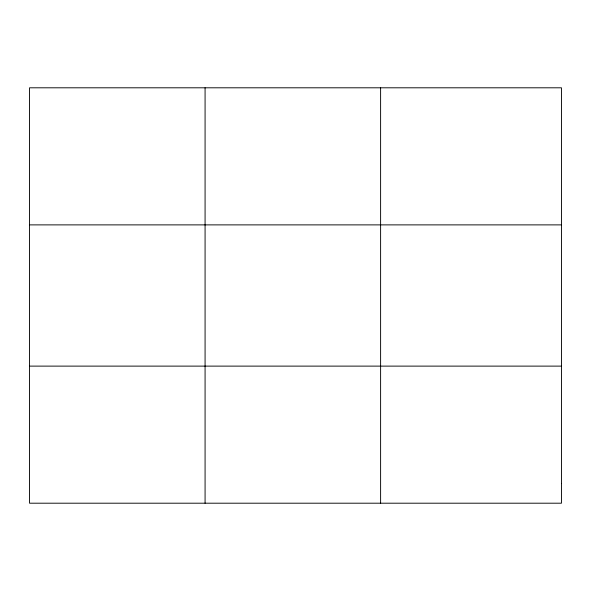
<?xml version="1.0" encoding="UTF-8"?>
<svg xmlns="http://www.w3.org/2000/svg" width="591" height="591" viewBox="0 0 591 591"><rect width="100%" height="100%" fill="white"/><g stroke="black" fill="none" stroke-linecap="round" stroke-linejoin="round"><path stroke-width="0.89" d="M205.077 503.2L205.077 87.8M380.604 503.2L380.604 87.8M29.55 224.883L561.45 224.883M29.55 366.117L561.45 366.117M561.45 483.615L561.45 503.2L29.55 503.2L29.55 87.8L561.45 87.8L561.45 483.615"/></g></svg>
